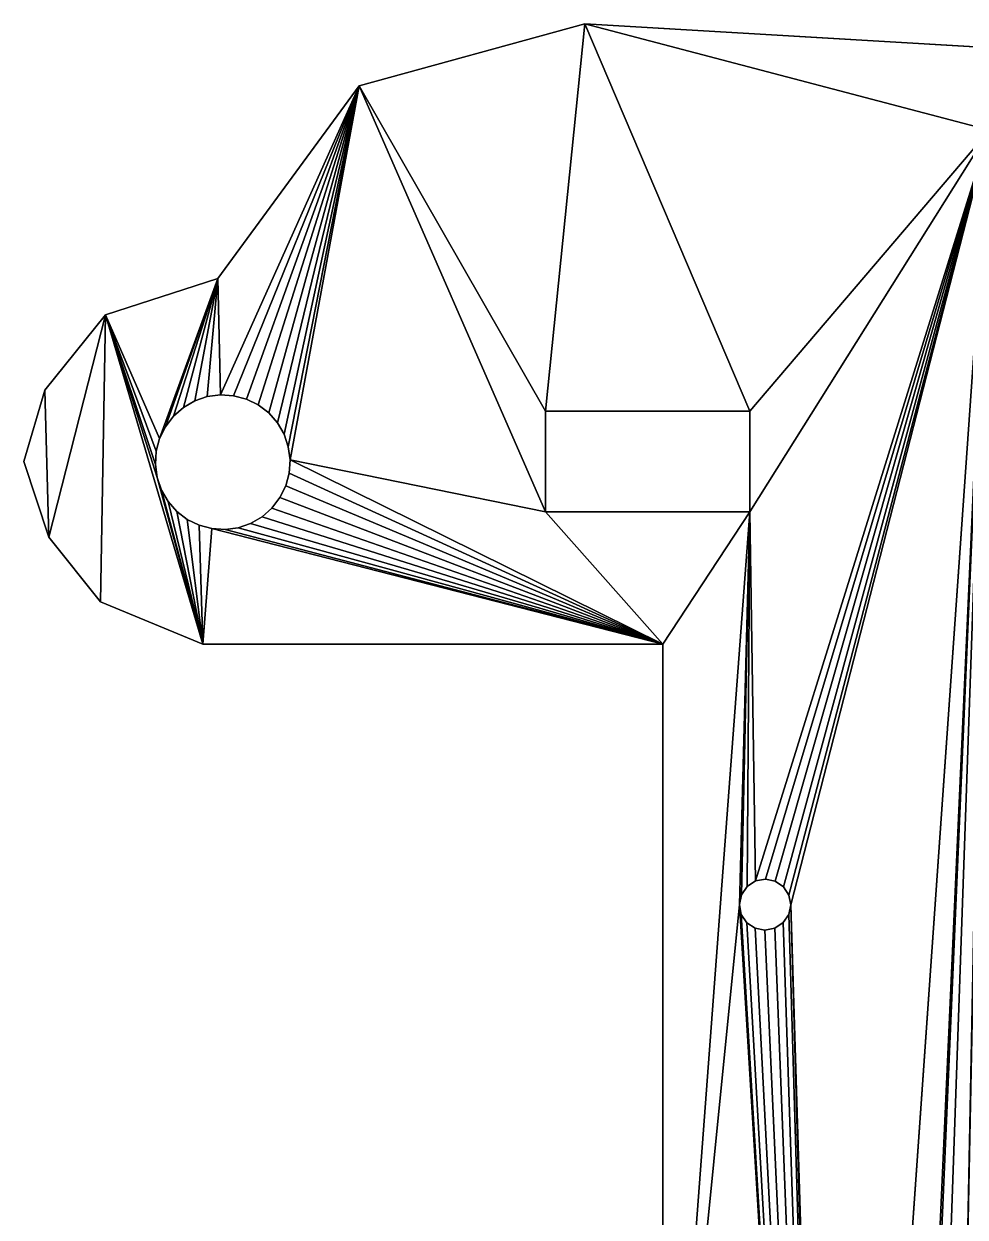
# Model space of a CAD drawing. Extents: x -74 to 237, y -40 to 259.
# Drawn here: x -73.6 to -17.9, y 188.8 to 259.4 of the extents above; entities that cross this region are included whole.
import ezdxf

# ---------------------------------------------------------------- set-up
doc = ezdxf.new("R2010")
doc.units = 0
doc.layers.get('0').update_dxf_attribs({"color": 13, "linetype": 'CONTINUOUS'})

# ---------------------------------------------------------------- blocks, each defined once
blk = doc.blocks.new('GROUP_1')
for p, q in [((19.829, 292.507, 0.013), (33.183, 296.169, 0.013)), ((19.829, 292.506, 10.013), (33.183, 296.169, 10.013)), ((33.183, 296.169, 0.013), (86.714, 293.02, 0.013)), ((33.183, 296.169, 10.013), (86.714, 293.02, 10.013)), ((33.183, 296.169, 0.013), (33.183, 296.169, 10.013)), ((19.829, 292.507, 0.013), (11.474, 281.096, 0.013)), ((19.829, 292.506, 10.013), (11.474, 281.095, 10.013)), ((19.829, 292.507, 0.013), (19.829, 292.506, 10.013)), ((4.83, 278.941, 0.013), (11.474, 281.096, 0.013)), ((4.83, 278.941, 10.013), (11.474, 281.095, 10.013)), ((11.474, 281.096, 0.013), (11.474, 281.095, 10.013)), ((1.237, 274.495, 0.013), (4.83, 278.941, 0.013)), ((1.237, 274.495, 10.013), (4.83, 278.941, 10.013)), ((4.83, 278.941, 0.013), (4.83, 278.941, 10.013)), ((1.237, 274.495, 0.013), (0, 270.265, 0.013)), ((1.237, 274.495, 10.013), (0, 270.265, 10.013)), ((1.237, 274.495, 0.013), (1.237, 274.495, 10.013)), ((10.851, 274.107, 0.013), (10.112, 273.855, 0.013)), ((10.851, 274.107, 10.013), (10.112, 273.855, 10.013)), ((11.625, 274.211, 0.013), (10.851, 274.107, 0.013)), ((11.625, 274.21, 10.013), (10.851, 274.107, 10.013)), ((10.851, 274.107, 0.013), (10.851, 274.107, 10.013)), ((12.404, 274.161, 0.013), (11.625, 274.211, 0.013)), ((11.625, 274.211, 0.013), (11.625, 274.21, 10.013)), ((12.404, 274.16, 10.013), (11.625, 274.21, 10.013)), ((13.159, 273.96, 0.013), (12.404, 274.161, 0.013)), ((12.404, 274.161, 0.013), (12.404, 274.16, 10.013)), ((13.159, 273.959, 10.013), (12.404, 274.16, 10.013)), ((9.436, 273.464, 0.013), (8.85, 272.948, 0.013)), ((9.436, 273.463, 10.013), (8.85, 272.948, 10.013)), ((10.112, 273.855, 0.013), (9.436, 273.464, 0.013)), ((10.112, 273.855, 10.013), (9.436, 273.463, 10.013)), ((9.436, 273.464, 0.013), (9.436, 273.463, 10.013)), ((10.112, 273.855, 0.013), (10.112, 273.855, 10.013)), ((13.86, 273.615, 0.013), (13.159, 273.96, 0.013)), ((13.159, 273.96, 0.013), (13.159, 273.959, 10.013)), ((13.86, 273.615, 10.013), (13.159, 273.959, 10.013)), ((14.48, 273.141, 0.013), (13.86, 273.615, 0.013)), ((14.48, 273.141, 10.013), (13.86, 273.615, 10.013)), ((13.86, 273.615, 0.013), (13.86, 273.615, 10.013)), ((8.85, 272.948, 0.013), (8.376, 272.328, 0.013)), ((8.85, 272.948, 10.013), (8.376, 272.327, 10.013)), ((8.85, 272.948, 0.013), (8.85, 272.948, 10.013)), ((14.996, 272.555, 0.013), (14.48, 273.141, 0.013)), ((14.996, 272.554, 10.013), (14.48, 273.141, 10.013)), ((14.48, 273.141, 0.013), (14.48, 273.141, 10.013)), ((42.935, 273.242, 0.013), (30.849, 273.242, 0.013)), ((30.849, 273.242, 0.013), (30.849, 267.286, 0.013)), ((30.849, 273.242, 10.013), (30.849, 267.286, 10.013)), ((42.935, 273.242, 10.013), (30.849, 273.242, 10.013)), ((30.849, 273.242, 0.013), (30.849, 273.242, 10.013)), ((42.935, 267.286, 0.013), (42.935, 273.242, 0.013)), ((42.935, 267.286, 10.013), (42.935, 273.242, 10.013)), ((42.935, 273.242, 0.013), (42.935, 273.242, 10.013)), ((8.376, 272.328, 0.013), (8.031, 271.627, 0.013)), ((8.376, 272.327, 10.013), (8.031, 271.626, 10.013)), ((8.376, 272.328, 0.013), (8.376, 272.327, 10.013)), ((15.387, 271.879, 0.013), (14.996, 272.555, 0.013)), ((14.996, 272.555, 0.013), (14.996, 272.554, 10.013)), ((15.387, 271.879, 10.013), (14.996, 272.554, 10.013)), ((8.031, 271.627, 0.013), (7.83, 270.872, 0.013)), ((8.031, 271.626, 10.013), (7.83, 270.872, 10.013)), ((8.031, 271.627, 0.013), (8.031, 271.626, 10.013)), ((15.639, 271.14, 0.013), (15.387, 271.879, 0.013)), ((15.639, 271.14, 10.013), (15.387, 271.879, 10.013)), ((15.387, 271.879, 0.013), (15.387, 271.879, 10.013)), ((7.83, 270.872, 0.013), (7.78, 270.093, 0.013)), ((7.83, 270.872, 10.013), (7.78, 270.093, 10.013)), ((7.83, 270.872, 0.013), (7.83, 270.872, 10.013)), ((15.742, 270.366, 0.013), (15.639, 271.14, 0.013)), ((15.742, 270.366, 10.013), (15.639, 271.14, 10.013)), ((15.639, 271.14, 0.013), (15.639, 271.14, 10.013)), ((1.466, 265.797, 0.013), (0, 270.265, 0.013)), ((1.466, 265.797, 10.013), (0, 270.265, 10.013)), ((0, 270.265, 0.013), (0, 270.265, 10.013)), ((7.78, 270.093, 0.013), (7.884, 269.319, 0.013)), ((7.78, 270.093, 10.013), (7.884, 269.319, 10.013)), ((7.78, 270.093, 0.013), (7.78, 270.093, 10.013)), ((15.692, 269.587, 0.013), (15.742, 270.366, 0.013)), ((15.692, 269.586, 10.013), (15.742, 270.366, 10.013)), ((15.742, 270.366, 0.013), (15.742, 270.366, 10.013)), ((7.884, 269.319, 0.013), (8.136, 268.58, 0.013)), ((7.884, 269.319, 10.013), (8.136, 268.58, 10.013)), ((7.884, 269.319, 0.013), (7.884, 269.319, 10.013)), ((15.491, 268.832, 0.013), (15.692, 269.587, 0.013)), ((15.491, 268.832, 10.013), (15.692, 269.586, 10.013)), ((15.692, 269.587, 0.013), (15.692, 269.586, 10.013)), ((8.136, 268.58, 0.013), (8.527, 267.904, 0.013)), ((8.136, 268.58, 10.013), (8.527, 267.904, 10.013)), ((8.136, 268.58, 0.013), (8.136, 268.58, 10.013)), ((15.147, 268.131, 0.013), (15.491, 268.832, 0.013)), ((15.147, 268.131, 10.013), (15.491, 268.832, 10.013)), ((15.491, 268.832, 0.013), (15.491, 268.832, 10.013)), ((8.527, 267.904, 0.013), (9.043, 267.318, 0.013)), ((8.527, 267.904, 10.013), (9.043, 267.318, 10.013)), ((8.527, 267.904, 0.013), (8.527, 267.904, 10.013)), ((14.673, 267.511, 0.013), (15.147, 268.131, 0.013)), ((14.673, 267.511, 10.013), (15.147, 268.131, 10.013)), ((15.147, 268.131, 0.013), (15.147, 268.131, 10.013)), ((9.043, 267.318, 0.013), (9.663, 266.844, 0.013)), ((9.043, 267.318, 10.013), (9.663, 266.843, 10.013)), ((9.043, 267.318, 0.013), (9.043, 267.318, 10.013)), ((13.411, 266.604, 0.013), (14.087, 266.995, 0.013)), ((13.411, 266.603, 10.013), (14.087, 266.995, 10.013)), ((14.087, 266.995, 0.013), (14.673, 267.511, 0.013)), ((14.087, 266.995, 10.013), (14.673, 267.511, 10.013)), ((14.087, 266.995, 0.013), (14.087, 266.995, 10.013)), ((14.673, 267.511, 0.013), (14.673, 267.511, 10.013)), ((30.849, 267.286, 0.013), (42.935, 267.286, 0.013)), ((30.849, 267.286, 10.013), (42.935, 267.286, 10.013)), ((30.849, 267.286, 0.013), (30.849, 267.286, 10.013)), ((42.935, 267.286, 0.013), (42.935, 267.286, 10.013)), ((9.663, 266.844, 0.013), (10.364, 266.499, 0.013)), ((9.663, 266.844, 0.013), (9.663, 266.843, 10.013)), ((9.663, 266.843, 10.013), (10.364, 266.499, 10.013)), ((10.364, 266.499, 0.013), (11.119, 266.299, 0.013)), ((10.364, 266.499, 10.013), (11.119, 266.298, 10.013)), ((10.364, 266.499, 0.013), (10.364, 266.499, 10.013)), ((11.119, 266.299, 0.013), (11.898, 266.249, 0.013)), ((11.119, 266.299, 0.013), (11.119, 266.298, 10.013)), ((11.119, 266.298, 10.013), (11.898, 266.248, 10.013)), ((11.898, 266.249, 0.013), (12.672, 266.352, 0.013)), ((11.898, 266.248, 10.013), (12.672, 266.351, 10.013)), ((11.898, 266.249, 0.013), (11.898, 266.248, 10.013)), ((12.672, 266.352, 0.013), (13.411, 266.604, 0.013)), ((12.672, 266.351, 10.013), (13.411, 266.603, 10.013)), ((12.672, 266.352, 0.013), (12.672, 266.351, 10.013)), ((13.411, 266.604, 0.013), (13.411, 266.603, 10.013)), ((4.524, 261.962, 0.013), (1.466, 265.797, 0.013)), ((4.524, 261.961, 10.013), (1.466, 265.797, 10.013)), ((1.466, 265.797, 0.013), (1.466, 265.797, 10.013)), ((10.576, 259.468, 0.013), (4.524, 261.962, 0.013)), ((4.524, 261.962, 0.013), (4.524, 261.961, 10.013)), ((10.576, 259.468, 10.013), (4.524, 261.961, 10.013)), ((10.576, 259.468, 0.013), (37.805, 259.468, 0.013)), ((10.576, 259.468, 10.013), (37.805, 259.468, 10.013)), ((10.576, 259.468, 0.013), (10.576, 259.468, 10.013)), ((37.805, 259.468, 0.013), (37.805, 198.628, 0.013)), ((37.805, 259.468, 10.013), (37.805, 198.628, 10.013)), ((37.805, 259.468, 0.013), (37.805, 259.468, 10.013)), ((42.783, 245.123, 0.013), (42.448, 244.634, 0.013)), ((42.783, 245.123, 10.013), (42.448, 244.633, 10.013)), ((43.279, 245.447, 0.013), (42.783, 245.123, 0.013)), ((43.279, 245.447, 10.013), (42.783, 245.123, 10.013)), ((42.783, 245.123, 0.013), (42.783, 245.123, 10.013)), ((43.863, 245.557, 0.013), (43.279, 245.447, 0.013)), ((43.863, 245.556, 10.013), (43.279, 245.447, 10.013)), ((43.279, 245.447, 0.013), (43.279, 245.447, 10.013)), ((44.444, 245.436, 0.013), (43.863, 245.557, 0.013)), ((43.863, 245.557, 0.013), (43.863, 245.556, 10.013)), ((44.444, 245.435, 10.013), (43.863, 245.556, 10.013)), ((44.934, 245.101, 0.013), (44.444, 245.436, 0.013)), ((44.444, 245.436, 0.013), (44.444, 245.435, 10.013)), ((44.934, 245.101, 10.013), (44.444, 245.435, 10.013)), ((45.259, 244.611, 0.013), (44.934, 245.101, 0.013)), ((45.259, 244.611, 10.013), (44.934, 245.101, 10.013)), ((44.934, 245.101, 0.013), (44.934, 245.101, 10.013)), ((42.448, 244.634, 0.013), (42.326, 244.054, 0.013)), ((42.448, 244.633, 10.013), (42.326, 244.053, 10.013)), ((42.448, 244.634, 0.013), (42.448, 244.633, 10.013)), ((45.369, 244.038, 0.013), (45.259, 244.611, 0.013)), ((45.369, 244.038, 10.013), (45.259, 244.611, 10.013)), ((45.259, 244.611, 0.013), (45.259, 244.611, 10.013)), ((42.436, 243.467, 0.013), (42.326, 244.054, 0.013)), ((42.326, 244.054, 0.013), (42.326, 244.053, 10.013)), ((42.436, 243.467, 10.013), (42.326, 244.053, 10.013)), ((45.247, 243.465, 0.013), (45.369, 244.038, 0.013)), ((45.247, 243.464, 10.013), (45.369, 244.038, 10.013)), ((45.369, 244.038, 0.013), (45.369, 244.038, 10.013)), ((42.761, 242.976, 0.013), (42.436, 243.467, 0.013)), ((42.761, 242.975, 10.013), (42.436, 243.467, 10.013)), ((42.436, 243.467, 0.013), (42.436, 243.467, 10.013)), ((42.761, 242.976, 0.013), (43.251, 242.647, 0.013)), ((42.761, 242.976, 0.013), (42.761, 242.975, 10.013)), ((42.761, 242.975, 10.013), (43.251, 242.646, 10.013)), ((44.416, 242.651, 0.013), (44.913, 242.979, 0.013)), ((44.416, 242.651, 10.013), (44.913, 242.979, 10.013)), ((44.913, 242.979, 0.013), (45.247, 243.465, 0.013)), ((44.913, 242.979, 10.013), (45.247, 243.464, 10.013)), ((44.913, 242.979, 0.013), (44.913, 242.979, 10.013)), ((45.247, 243.465, 0.013), (45.247, 243.464, 10.013)), ((43.251, 242.647, 0.013), (43.832, 242.535, 0.013)), ((43.251, 242.647, 0.013), (43.251, 242.646, 10.013)), ((43.251, 242.646, 10.013), (43.832, 242.534, 10.013)), ((43.832, 242.535, 0.013), (44.416, 242.651, 0.013)), ((43.832, 242.534, 10.013), (44.416, 242.651, 10.013)), ((43.832, 242.535, 0.013), (43.832, 242.534, 10.013)), ((44.416, 242.651, 0.013), (44.416, 242.651, 10.013))]:
    blk.add_line(p, q)
mesh = blk.add_polyface()
corners = [(4.83, 278.941, 0.013), (7.83, 270.872, 0.013), (7.78, 270.093, 0.013), (8.031, 271.627, 0.013), (11.474, 281.096, 0.013), (8.376, 272.328, 0.013), (8.85, 272.948, 0.013), (9.436, 273.464, 0.013), (10.112, 273.855, 0.013), (10.851, 274.107, 0.013), (11.625, 274.211, 0.013), (19.829, 292.507, 0.013), (12.404, 274.161, 0.013), (13.159, 273.96, 0.013), (13.86, 273.615, 0.013), (14.48, 273.141, 0.013), (14.996, 272.555, 0.013), (15.387, 271.879, 0.013), (15.639, 271.14, 0.013), (15.742, 270.366, 0.013), (1.237, 274.495, 0.013), (1.466, 265.797, 0.013), (0, 270.265, 0.013), (4.524, 261.962, 0.013), (10.576, 259.468, 0.013), (7.884, 269.319, 0.013), (8.136, 268.58, 0.013), (8.527, 267.904, 0.013), (9.043, 267.318, 0.013), (9.663, 266.844, 0.013), (10.364, 266.499, 0.013), (11.119, 266.299, 0.013), (37.805, 259.468, 0.013), (11.898, 266.249, 0.013), (12.672, 266.352, 0.013), (13.411, 266.604, 0.013), (14.087, 266.995, 0.013), (14.673, 267.511, 0.013), (15.147, 268.131, 0.013), (15.491, 268.832, 0.013), (15.692, 269.587, 0.013), (30.849, 267.286, 0.013), (30.849, 273.242, 0.013), (42.935, 267.286, 0.013), (33.183, 296.169, 0.013), (42.935, 273.242, 0.013), (57.125, 289.877, 0.013), (86.714, 293.02, 0.013), (43.279, 245.447, 0.013), (67.32, 289.162, 0.013), (68.718, 239.32, 0.013), (67.052, 284.505, 0.013)]
mesh.append_faces([[corners[k] for k in face] for face in [(20, 21, 22)]], dxfattribs={"vtx0": -1})
mesh.append_faces([[corners[k] for k in face] for face in [(1, 0, 3), (3, 4, 5), (5, 4, 6), (6, 4, 7), (7, 4, 8), (8, 4, 9), (9, 4, 10), (10, 11, 12), (12, 11, 13), (13, 11, 14), (14, 11, 15), (15, 11, 16), (16, 11, 17), (17, 11, 18), (18, 11, 19), (21, 0, 23), (23, 0, 24), (25, 0, 2), (41, 11, 42), (44, 42, 11), (42, 44, 45), (45, 46, 43), (46, 47, 49)]], dxfattribs={"vtx0": -1, "vtx1": -1})
mesh.append_faces([[corners[k] for k in face] for face in [(24, 0, 25), (32, 19, 41), (41, 19, 11), (45, 44, 46), (43, 46, 48)]], dxfattribs={"vtx0": -1, "vtx1": -1, "vtx2": -1})
mesh.append_faces([[corners[k] for k in face] for face in [(0, 1, 2), (3, 0, 4), (10, 4, 11), (21, 20, 0), (24, 25, 26), (24, 26, 27), (24, 27, 28), (24, 28, 29), (24, 29, 30), (24, 30, 31), (32, 33, 34), (32, 34, 35), (32, 35, 36), (32, 36, 37), (32, 37, 38), (32, 38, 39), (32, 39, 40), (32, 40, 19), (32, 41, 43), (46, 44, 47), (50, 51, 49)]], dxfattribs={"vtx0": -1, "vtx2": -1})
mesh = blk.add_polyface()
corners = [(67.052, 284.505, 10.013), (68.718, 239.32, 10.013), (67.32, 289.162, 10.013), (19.829, 292.506, 10.013), (30.849, 273.242, 10.013), (33.183, 296.169, 10.013), (30.849, 267.286, 10.013), (42.935, 273.242, 10.013), (57.125, 289.876, 10.013), (86.714, 293.02, 10.013), (42.935, 267.286, 10.013), (43.279, 245.447, 10.013), (4.83, 278.941, 10.013), (8.031, 271.626, 10.013), (11.474, 281.095, 10.013), (7.83, 270.872, 10.013), (7.78, 270.093, 10.013), (8.376, 272.327, 10.013), (8.85, 272.948, 10.013), (9.436, 273.463, 10.013), (10.112, 273.855, 10.013), (10.851, 274.107, 10.013), (11.625, 274.21, 10.013), (12.404, 274.16, 10.013), (13.159, 273.959, 10.013), (13.86, 273.615, 10.013), (14.48, 273.141, 10.013), (14.996, 272.554, 10.013), (15.387, 271.879, 10.013), (15.639, 271.14, 10.013), (15.742, 270.366, 10.013), (1.466, 265.797, 10.013), (1.237, 274.495, 10.013), (0, 270.265, 10.013), (4.524, 261.961, 10.013), (10.576, 259.468, 10.013), (7.884, 269.319, 10.013), (8.136, 268.58, 10.013), (8.527, 267.904, 10.013), (9.043, 267.318, 10.013), (9.663, 266.843, 10.013), (10.364, 266.499, 10.013), (11.119, 266.298, 10.013), (11.898, 266.248, 10.013), (37.805, 259.468, 10.013), (12.672, 266.351, 10.013), (13.411, 266.603, 10.013), (14.087, 266.995, 10.013), (14.673, 267.511, 10.013), (15.147, 268.131, 10.013), (15.491, 268.832, 10.013), (15.692, 269.586, 10.013)]
mesh.append_faces([[corners[k] for k in face] for face in [(31, 32, 33)]], dxfattribs={"vtx0": -1})
mesh.append_faces([[corners[k] for k in face] for face in [(0, 1, 2), (3, 4, 5), (4, 3, 6), (5, 8, 9), (12, 13, 14), (13, 12, 15), (15, 12, 16), (14, 22, 3), (32, 31, 12), (36, 35, 37), (37, 35, 38), (38, 35, 39), (39, 35, 40), (40, 35, 41), (41, 35, 42), (43, 44, 45), (45, 44, 46), (46, 44, 47), (47, 44, 48), (48, 44, 49), (49, 44, 50), (50, 44, 51), (51, 44, 30), (6, 44, 10)]], dxfattribs={"vtx0": -1, "vtx1": -1})
mesh.append_faces([[corners[k] for k in face] for face in [(5, 7, 8), (8, 10, 11), (12, 35, 36), (30, 44, 6), (30, 6, 3)]], dxfattribs={"vtx0": -1, "vtx1": -1, "vtx2": -1})
mesh.append_faces([[corners[k] for k in face] for face in [(5, 4, 7), (8, 7, 10), (9, 8, 2), (14, 13, 17), (14, 17, 18), (14, 18, 19), (14, 19, 20), (14, 20, 21), (14, 21, 22), (3, 22, 23), (3, 23, 24), (3, 24, 25), (3, 25, 26), (3, 26, 27), (3, 27, 28), (3, 28, 29), (3, 29, 30), (12, 31, 34), (12, 34, 35), (12, 36, 16)]], dxfattribs={"vtx0": -1, "vtx2": -1})
mesh = blk.add_polyface()
corners = [(19.829, 292.506, 10.013), (33.183, 296.169, 0.013), (19.829, 292.507, 0.013), (33.183, 296.169, 10.013)]
mesh.append_faces([[corners[k] for k in face] for face in [(0, 1, 2), (1, 0, 3)]], dxfattribs={"vtx0": -1})
mesh = blk.add_polyface()
corners = [(33.183, 296.169, 10.013), (86.714, 293.02, 0.013), (33.183, 296.169, 0.013), (86.714, 293.02, 10.013)]
mesh.append_faces([[corners[k] for k in face] for face in [(0, 1, 2), (1, 0, 3)]], dxfattribs={"vtx0": -1})
mesh = blk.add_polyface()
corners = [(19.829, 292.506, 10.013), (11.474, 281.096, 0.013), (11.474, 281.095, 10.013), (19.829, 292.507, 0.013)]
mesh.append_faces([[corners[k] for k in face] for face in [(0, 1, 2), (1, 0, 3)]], dxfattribs={"vtx0": -1})
mesh = blk.add_polyface()
corners = [(37.805, 198.628, 0.013), (1.157, 147.566, 0.013), (1.157, 198.628, 0.013), (12.103, 159.197, 0), (24.033, 159.209), (24.053, 151.532), (10.576, 259.468, 0.013), (11.119, 266.299, 0.013), (37.805, 259.468, 0.013), (11.898, 266.249, 0.013), (42.935, 267.286, 0.013), (42.326, 244.054, 0.013), (42.448, 244.634, 0.013), (42.783, 245.123, 0.013), (43.279, 245.447, 0.013), (47.979, 151.52, 0), (42.436, 243.467, 0.013), (42.761, 242.976, 0.013), (43.251, 242.647, 0.013), (43.832, 242.535, 0.013), (44.416, 242.651, 0.013), (44.913, 242.979, 0.013), (45.247, 243.465, 0.013), (45.369, 244.038, 0.013), (47.949, 159.197, 0), (53.483, 172.341, 0.009), (52.467, 175.688, 0.009), (52.124, 179.169, 0.009), (57.125, 289.877, 0.013), (43.863, 245.557, 0.013), (44.444, 245.436, 0.013), (44.934, 245.101, 0.013), (45.259, 244.611, 0.013), (52.467, 182.65, 0.009), (53.483, 185.998, 0.009), (55.131, 189.082, 0.009), (57.068, 285.201, 0.013), (67.32, 289.162, 0.013), (69.291, 242.821, 0.013), (68.832, 241.099, 0.013), (68.718, 239.32, 0.013), (57.35, 191.786, 0.009), (67.052, 284.505, 0.013), (60.054, 194.005, 0.009), (63.139, 195.654, 0.009), (66.486, 196.67, 0.009), (69.967, 197.012, 0.009), (68.954, 237.554, 0.013), (69.529, 235.867, 0.013), (70.423, 234.325, 0.013), (73.448, 196.67, 0.009), (71.6, 232.987, 0.013), (73.016, 231.904, 0.013), (74.615, 231.118, 0.013)]
mesh.append_faces([[corners[k] for k in face] for face in [(0, 1, 2)]], dxfattribs={"vtx0": -1})
mesh.append_faces([[corners[k] for k in face] for face in [(3, 0, 4), (4, 0, 5), (6, 7, 8), (8, 10, 0), (11, 10, 12), (12, 10, 13), (13, 10, 14), (15, 23, 24), (25, 24, 26), (26, 24, 27), (14, 28, 29), (29, 28, 30), (30, 28, 31), (31, 28, 32), (32, 28, 23), (27, 28, 33), (33, 28, 34), (34, 28, 35), (41, 42, 43), (43, 42, 44), (44, 42, 45), (45, 42, 46), (46, 49, 50)]], dxfattribs={"vtx0": -1, "vtx1": -1})
mesh.append_faces([[corners[k] for k in face] for face in [(0, 10, 11), (15, 0, 11), (23, 28, 24), (24, 28, 27), (46, 42, 40)]], dxfattribs={"vtx0": -1, "vtx1": -1, "vtx2": -1})
mesh.append_faces([[corners[k] for k in face] for face in [(8, 7, 9), (15, 11, 16), (15, 16, 17), (15, 17, 18), (15, 18, 19), (15, 19, 20), (15, 20, 21), (15, 21, 22), (15, 22, 23), (35, 28, 36), (37, 38, 39), (37, 39, 40), (36, 41, 35), (41, 36, 42), (46, 40, 47), (46, 47, 48), (46, 48, 49), (50, 49, 51), (50, 51, 52), (50, 52, 53)]], dxfattribs={"vtx0": -1, "vtx2": -1})
mesh = blk.add_polyface()
corners = [(47.949, 159.196, 10), (52.467, 175.688, 10.009), (52.124, 179.169, 10.009), (53.483, 172.341, 10.009), (57.35, 191.786, 10.009), (57.068, 285.2, 10.013), (55.131, 189.082, 10.009), (67.052, 284.505, 10.013), (60.054, 194.005, 10.009), (63.139, 195.654, 10.009), (66.486, 196.669, 10.009), (69.967, 197.012, 10.009), (68.718, 239.32, 10.013), (68.954, 237.553, 10.013), (69.529, 235.866, 10.013), (70.423, 234.324, 10.013), (73.448, 196.669, 10.009), (71.6, 232.986, 10.013), (73.016, 231.903, 10.013), (74.615, 231.118, 10.013), (57.125, 289.876, 10.013), (43.279, 245.447, 10.013), (43.863, 245.556, 10.013), (44.444, 245.435, 10.013), (44.934, 245.101, 10.013), (45.259, 244.611, 10.013), (45.369, 244.038, 10.013), (52.467, 182.65, 10.009), (53.483, 185.997, 10.009), (69.291, 242.821, 10.013), (67.32, 289.162, 10.013), (68.832, 241.099, 10.013), (37.805, 198.628, 10.013), (47.979, 151.519, 10), (42.326, 244.053, 10.013), (42.436, 243.467, 10.013), (42.761, 242.975, 10.013), (43.251, 242.646, 10.013), (43.832, 242.534, 10.013), (44.416, 242.651, 10.013), (44.913, 242.979, 10.013), (45.247, 243.464, 10.013), (11.119, 266.298, 10.013), (10.576, 259.468, 10.013), (37.805, 259.468, 10.013), (11.898, 266.248, 10.013), (42.935, 267.286, 10.013), (42.448, 244.633, 10.013), (42.783, 245.123, 10.013), (1.157, 198.628, 10.013), (12.103, 159.196, 10), (24.033, 159.208, 10), (24.053, 151.531, 10)]
mesh.append_faces([[corners[k] for k in face] for face in [(1, 0, 3), (4, 5, 6), (5, 4, 7), (12, 11, 13), (13, 11, 14), (14, 11, 15), (15, 16, 17), (17, 16, 18), (18, 16, 19), (20, 6, 5), (29, 30, 31), (31, 30, 12), (34, 33, 35), (35, 33, 36), (36, 33, 37), (37, 33, 38), (38, 33, 39), (39, 33, 40), (40, 33, 41), (41, 33, 26), (42, 44, 45), (49, 50, 32)]], dxfattribs={"vtx0": -1, "vtx1": -1})
mesh.append_faces([[corners[k] for k in face] for face in [(7, 11, 12), (20, 26, 0), (20, 0, 2), (32, 33, 34), (46, 32, 34)]], dxfattribs={"vtx0": -1, "vtx1": -1, "vtx2": -1})
mesh.append_faces([[corners[k] for k in face] for face in [(0, 1, 2), (7, 4, 8), (7, 8, 9), (7, 9, 10), (7, 10, 11), (15, 11, 16), (20, 21, 22), (20, 22, 23), (20, 23, 24), (20, 24, 25), (20, 25, 26), (20, 2, 27), (20, 27, 28), (20, 28, 6), (26, 33, 0), (42, 43, 44), (46, 44, 32), (46, 34, 47), (46, 47, 48), (46, 48, 21), (32, 50, 51), (32, 51, 52)]], dxfattribs={"vtx0": -1, "vtx2": -1})
mesh = blk.add_polyface()
corners = [(4.83, 278.941, 10.013), (11.474, 281.096, 0.013), (4.83, 278.941, 0.013), (11.474, 281.095, 10.013)]
mesh.append_faces([[corners[k] for k in face] for face in [(0, 1, 2), (1, 0, 3)]], dxfattribs={"vtx0": -1})
mesh = blk.add_polyface()
corners = [(4.83, 278.941, 10.013), (1.237, 274.495, 0.013), (1.237, 274.495, 10.013), (4.83, 278.941, 0.013)]
mesh.append_faces([[corners[k] for k in face] for face in [(0, 1, 2), (1, 0, 3)]], dxfattribs={"vtx0": -1})
mesh = blk.add_polyface()
corners = [(1.237, 274.495, 10.013), (0, 270.265, 0.013), (0, 270.265, 10.013), (1.237, 274.495, 0.013)]
mesh.append_faces([[corners[k] for k in face] for face in [(0, 1, 2), (1, 0, 3)]], dxfattribs={"vtx0": -1})
mesh = blk.add_polyface()
corners = [(10.851, 274.107, 10.013), (10.112, 273.855, 0.013), (10.851, 274.107, 0.013), (10.112, 273.855, 10.013)]
mesh.append_faces([[corners[k] for k in face] for face in [(0, 1, 2), (1, 0, 3)]], dxfattribs={"vtx0": -1})
mesh = blk.add_polyface()
corners = [(11.625, 274.21, 10.013), (10.851, 274.107, 0.013), (11.625, 274.211, 0.013), (10.851, 274.107, 10.013)]
mesh.append_faces([[corners[k] for k in face] for face in [(0, 1, 2), (1, 0, 3)]], dxfattribs={"vtx0": -1})
mesh = blk.add_polyface()
corners = [(12.404, 274.16, 10.013), (11.625, 274.211, 0.013), (12.404, 274.161, 0.013), (11.625, 274.21, 10.013)]
mesh.append_faces([[corners[k] for k in face] for face in [(0, 1, 2), (1, 0, 3)]], dxfattribs={"vtx0": -1})
mesh = blk.add_polyface()
corners = [(13.159, 273.959, 10.013), (12.404, 274.161, 0.013), (13.159, 273.96, 0.013), (12.404, 274.16, 10.013)]
mesh.append_faces([[corners[k] for k in face] for face in [(0, 1, 2), (1, 0, 3)]], dxfattribs={"vtx0": -1})
mesh = blk.add_polyface()
corners = [(9.436, 273.463, 10.013), (8.85, 272.948, 0.013), (9.436, 273.464, 0.013), (8.85, 272.948, 10.013)]
mesh.append_faces([[corners[k] for k in face] for face in [(0, 1, 2), (1, 0, 3)]], dxfattribs={"vtx0": -1})
mesh = blk.add_polyface()
corners = [(10.112, 273.855, 10.013), (9.436, 273.464, 0.013), (10.112, 273.855, 0.013), (9.436, 273.463, 10.013)]
mesh.append_faces([[corners[k] for k in face] for face in [(0, 1, 2), (1, 0, 3)]], dxfattribs={"vtx0": -1})
mesh = blk.add_polyface()
corners = [(13.86, 273.615, 10.013), (13.159, 273.96, 0.013), (13.86, 273.615, 0.013), (13.159, 273.959, 10.013)]
mesh.append_faces([[corners[k] for k in face] for face in [(0, 1, 2), (1, 0, 3)]], dxfattribs={"vtx0": -1})
mesh = blk.add_polyface()
corners = [(14.48, 273.141, 10.013), (13.86, 273.615, 0.013), (14.48, 273.141, 0.013), (13.86, 273.615, 10.013)]
mesh.append_faces([[corners[k] for k in face] for face in [(0, 1, 2), (1, 0, 3)]], dxfattribs={"vtx0": -1})
mesh = blk.add_polyface()
corners = [(8.376, 272.328, 0.013), (8.85, 272.948, 10.013), (8.376, 272.327, 10.013), (8.85, 272.948, 0.013)]
mesh.append_faces([[corners[k] for k in face] for face in [(0, 1, 2), (1, 0, 3)]], dxfattribs={"vtx0": -1})
mesh = blk.add_polyface()
corners = [(14.48, 273.141, 10.013), (14.996, 272.555, 0.013), (14.996, 272.554, 10.013), (14.48, 273.141, 0.013)]
mesh.append_faces([[corners[k] for k in face] for face in [(0, 1, 2), (1, 0, 3)]], dxfattribs={"vtx0": -1})
mesh = blk.add_polyface()
corners = [(30.849, 267.286, 0.013), (30.849, 273.242, 10.013), (30.849, 267.286, 10.013), (30.849, 273.242, 0.013)]
mesh.append_faces([[corners[k] for k in face] for face in [(0, 1, 2), (1, 0, 3)]], dxfattribs={"vtx0": -1})
mesh = blk.add_polyface()
corners = [(42.935, 273.242, 10.013), (30.849, 273.242, 0.013), (42.935, 273.242, 0.013), (30.849, 273.242, 10.013)]
mesh.append_faces([[corners[k] for k in face] for face in [(0, 1, 2), (1, 0, 3)]], dxfattribs={"vtx0": -1})
mesh = blk.add_polyface()
corners = [(42.935, 273.242, 10.013), (42.935, 267.286, 0.013), (42.935, 267.286, 10.013), (42.935, 273.242, 0.013)]
mesh.append_faces([[corners[k] for k in face] for face in [(0, 1, 2), (1, 0, 3)]], dxfattribs={"vtx0": -1})
mesh = blk.add_polyface()
corners = [(8.031, 271.627, 0.013), (8.376, 272.327, 10.013), (8.031, 271.626, 10.013), (8.376, 272.328, 0.013)]
mesh.append_faces([[corners[k] for k in face] for face in [(0, 1, 2), (1, 0, 3)]], dxfattribs={"vtx0": -1})
mesh = blk.add_polyface()
corners = [(14.996, 272.554, 10.013), (15.387, 271.879, 0.013), (15.387, 271.879, 10.013), (14.996, 272.555, 0.013)]
mesh.append_faces([[corners[k] for k in face] for face in [(0, 1, 2), (1, 0, 3)]], dxfattribs={"vtx0": -1})
mesh = blk.add_polyface()
corners = [(7.83, 270.872, 0.013), (8.031, 271.626, 10.013), (7.83, 270.872, 10.013), (8.031, 271.627, 0.013)]
mesh.append_faces([[corners[k] for k in face] for face in [(0, 1, 2), (1, 0, 3)]], dxfattribs={"vtx0": -1})
mesh = blk.add_polyface()
corners = [(15.387, 271.879, 10.013), (15.639, 271.14, 0.013), (15.639, 271.14, 10.013), (15.387, 271.879, 0.013)]
mesh.append_faces([[corners[k] for k in face] for face in [(0, 1, 2), (1, 0, 3)]], dxfattribs={"vtx0": -1})
mesh = blk.add_polyface()
corners = [(7.78, 270.093, 0.013), (7.83, 270.872, 10.013), (7.78, 270.093, 10.013), (7.83, 270.872, 0.013)]
mesh.append_faces([[corners[k] for k in face] for face in [(0, 1, 2), (1, 0, 3)]], dxfattribs={"vtx0": -1})
mesh = blk.add_polyface()
corners = [(15.639, 271.14, 10.013), (15.742, 270.366, 0.013), (15.742, 270.366, 10.013), (15.639, 271.14, 0.013)]
mesh.append_faces([[corners[k] for k in face] for face in [(0, 1, 2), (1, 0, 3)]], dxfattribs={"vtx0": -1})
mesh = blk.add_polyface()
corners = [(0, 270.265, 10.013), (1.466, 265.797, 0.013), (1.466, 265.797, 10.013), (0, 270.265, 0.013)]
mesh.append_faces([[corners[k] for k in face] for face in [(0, 1, 2), (1, 0, 3)]], dxfattribs={"vtx0": -1})
mesh = blk.add_polyface()
corners = [(7.884, 269.319, 0.013), (7.78, 270.093, 10.013), (7.884, 269.319, 10.013), (7.78, 270.093, 0.013)]
mesh.append_faces([[corners[k] for k in face] for face in [(0, 1, 2), (1, 0, 3)]], dxfattribs={"vtx0": -1})
mesh = blk.add_polyface()
corners = [(15.742, 270.366, 10.013), (15.692, 269.587, 0.013), (15.692, 269.586, 10.013), (15.742, 270.366, 0.013)]
mesh.append_faces([[corners[k] for k in face] for face in [(0, 1, 2), (1, 0, 3)]], dxfattribs={"vtx0": -1})
mesh = blk.add_polyface()
corners = [(8.136, 268.58, 0.013), (7.884, 269.319, 10.013), (8.136, 268.58, 10.013), (7.884, 269.319, 0.013)]
mesh.append_faces([[corners[k] for k in face] for face in [(0, 1, 2), (1, 0, 3)]], dxfattribs={"vtx0": -1})
mesh = blk.add_polyface()
corners = [(15.692, 269.586, 10.013), (15.491, 268.832, 0.013), (15.491, 268.832, 10.013), (15.692, 269.587, 0.013)]
mesh.append_faces([[corners[k] for k in face] for face in [(0, 1, 2), (1, 0, 3)]], dxfattribs={"vtx0": -1})
mesh = blk.add_polyface()
corners = [(8.527, 267.904, 0.013), (8.136, 268.58, 10.013), (8.527, 267.904, 10.013), (8.136, 268.58, 0.013)]
mesh.append_faces([[corners[k] for k in face] for face in [(0, 1, 2), (1, 0, 3)]], dxfattribs={"vtx0": -1})
mesh = blk.add_polyface()
corners = [(15.491, 268.832, 10.013), (15.147, 268.131, 0.013), (15.147, 268.131, 10.013), (15.491, 268.832, 0.013)]
mesh.append_faces([[corners[k] for k in face] for face in [(0, 1, 2), (1, 0, 3)]], dxfattribs={"vtx0": -1})
mesh = blk.add_polyface()
corners = [(9.043, 267.318, 0.013), (8.527, 267.904, 10.013), (9.043, 267.318, 10.013), (8.527, 267.904, 0.013)]
mesh.append_faces([[corners[k] for k in face] for face in [(0, 1, 2), (1, 0, 3)]], dxfattribs={"vtx0": -1})
mesh = blk.add_polyface()
corners = [(15.147, 268.131, 10.013), (14.673, 267.511, 0.013), (14.673, 267.511, 10.013), (15.147, 268.131, 0.013)]
mesh.append_faces([[corners[k] for k in face] for face in [(0, 1, 2), (1, 0, 3)]], dxfattribs={"vtx0": -1})
mesh = blk.add_polyface()
corners = [(9.043, 267.318, 10.013), (9.663, 266.844, 0.013), (9.043, 267.318, 0.013), (9.663, 266.843, 10.013)]
mesh.append_faces([[corners[k] for k in face] for face in [(0, 1, 2), (1, 0, 3)]], dxfattribs={"vtx0": -1})
mesh = blk.add_polyface()
corners = [(13.411, 266.603, 10.013), (14.087, 266.995, 0.013), (13.411, 266.604, 0.013), (14.087, 266.995, 10.013)]
mesh.append_faces([[corners[k] for k in face] for face in [(0, 1, 2), (1, 0, 3)]], dxfattribs={"vtx0": -1})
mesh = blk.add_polyface()
corners = [(14.087, 266.995, 10.013), (14.673, 267.511, 0.013), (14.087, 266.995, 0.013), (14.673, 267.511, 10.013)]
mesh.append_faces([[corners[k] for k in face] for face in [(0, 1, 2), (1, 0, 3)]], dxfattribs={"vtx0": -1})
mesh = blk.add_polyface()
corners = [(30.849, 267.286, 10.013), (42.935, 267.286, 0.013), (30.849, 267.286, 0.013), (42.935, 267.286, 10.013)]
mesh.append_faces([[corners[k] for k in face] for face in [(0, 1, 2), (1, 0, 3)]], dxfattribs={"vtx0": -1})
mesh = blk.add_polyface()
corners = [(9.663, 266.843, 10.013), (10.364, 266.499, 0.013), (9.663, 266.844, 0.013), (10.364, 266.499, 10.013)]
mesh.append_faces([[corners[k] for k in face] for face in [(0, 1, 2), (1, 0, 3)]], dxfattribs={"vtx0": -1})
mesh = blk.add_polyface()
corners = [(10.364, 266.499, 10.013), (11.119, 266.299, 0.013), (10.364, 266.499, 0.013), (11.119, 266.298, 10.013)]
mesh.append_faces([[corners[k] for k in face] for face in [(0, 1, 2), (1, 0, 3)]], dxfattribs={"vtx0": -1})
mesh = blk.add_polyface()
corners = [(11.119, 266.298, 10.013), (11.898, 266.249, 0.013), (11.119, 266.299, 0.013), (11.898, 266.248, 10.013)]
mesh.append_faces([[corners[k] for k in face] for face in [(0, 1, 2), (1, 0, 3)]], dxfattribs={"vtx0": -1})
mesh = blk.add_polyface()
corners = [(11.898, 266.248, 10.013), (12.672, 266.352, 0.013), (11.898, 266.249, 0.013), (12.672, 266.351, 10.013)]
mesh.append_faces([[corners[k] for k in face] for face in [(0, 1, 2), (1, 0, 3)]], dxfattribs={"vtx0": -1})
mesh = blk.add_polyface()
corners = [(12.672, 266.351, 10.013), (13.411, 266.604, 0.013), (12.672, 266.352, 0.013), (13.411, 266.603, 10.013)]
mesh.append_faces([[corners[k] for k in face] for face in [(0, 1, 2), (1, 0, 3)]], dxfattribs={"vtx0": -1})
mesh = blk.add_polyface()
corners = [(1.466, 265.797, 10.013), (4.524, 261.962, 0.013), (4.524, 261.961, 10.013), (1.466, 265.797, 0.013)]
mesh.append_faces([[corners[k] for k in face] for face in [(0, 1, 2), (1, 0, 3)]], dxfattribs={"vtx0": -1})
mesh = blk.add_polyface()
corners = [(10.576, 259.468, 10.013), (4.524, 261.962, 0.013), (10.576, 259.468, 0.013), (4.524, 261.961, 10.013)]
mesh.append_faces([[corners[k] for k in face] for face in [(0, 1, 2), (1, 0, 3)]], dxfattribs={"vtx0": -1})
mesh = blk.add_polyface()
corners = [(37.805, 259.468, 10.013), (10.576, 259.468, 0.013), (37.805, 259.468, 0.013), (10.576, 259.468, 10.013)]
mesh.append_faces([[corners[k] for k in face] for face in [(0, 1, 2), (1, 0, 3)]], dxfattribs={"vtx0": -1})
mesh = blk.add_polyface()
corners = [(37.805, 259.468, 10.013), (37.805, 198.628, 0.013), (37.805, 198.628, 10.013), (37.805, 259.468, 0.013)]
mesh.append_faces([[corners[k] for k in face] for face in [(0, 1, 2), (1, 0, 3)]], dxfattribs={"vtx0": -1})
mesh = blk.add_polyface()
corners = [(42.448, 244.634, 0.013), (42.783, 245.123, 10.013), (42.448, 244.633, 10.013), (42.783, 245.123, 0.013)]
mesh.append_faces([[corners[k] for k in face] for face in [(0, 1, 2), (1, 0, 3)]], dxfattribs={"vtx0": -1})
mesh = blk.add_polyface()
corners = [(43.279, 245.447, 10.013), (42.783, 245.123, 0.013), (43.279, 245.447, 0.013), (42.783, 245.123, 10.013)]
mesh.append_faces([[corners[k] for k in face] for face in [(0, 1, 2), (1, 0, 3)]], dxfattribs={"vtx0": -1})
mesh = blk.add_polyface()
corners = [(43.863, 245.556, 10.013), (43.279, 245.447, 0.013), (43.863, 245.557, 0.013), (43.279, 245.447, 10.013)]
mesh.append_faces([[corners[k] for k in face] for face in [(0, 1, 2), (1, 0, 3)]], dxfattribs={"vtx0": -1})
mesh = blk.add_polyface()
corners = [(44.444, 245.435, 10.013), (43.863, 245.557, 0.013), (44.444, 245.436, 0.013), (43.863, 245.556, 10.013)]
mesh.append_faces([[corners[k] for k in face] for face in [(0, 1, 2), (1, 0, 3)]], dxfattribs={"vtx0": -1})
mesh = blk.add_polyface()
corners = [(44.934, 245.101, 10.013), (44.444, 245.436, 0.013), (44.934, 245.101, 0.013), (44.444, 245.435, 10.013)]
mesh.append_faces([[corners[k] for k in face] for face in [(0, 1, 2), (1, 0, 3)]], dxfattribs={"vtx0": -1})
mesh = blk.add_polyface()
corners = [(44.934, 245.101, 10.013), (45.259, 244.611, 0.013), (45.259, 244.611, 10.013), (44.934, 245.101, 0.013)]
mesh.append_faces([[corners[k] for k in face] for face in [(0, 1, 2), (1, 0, 3)]], dxfattribs={"vtx0": -1})
mesh = blk.add_polyface()
corners = [(42.326, 244.054, 0.013), (42.448, 244.633, 10.013), (42.326, 244.053, 10.013), (42.448, 244.634, 0.013)]
mesh.append_faces([[corners[k] for k in face] for face in [(0, 1, 2), (1, 0, 3)]], dxfattribs={"vtx0": -1})
mesh = blk.add_polyface()
corners = [(45.259, 244.611, 10.013), (45.369, 244.038, 0.013), (45.369, 244.038, 10.013), (45.259, 244.611, 0.013)]
mesh.append_faces([[corners[k] for k in face] for face in [(0, 1, 2), (1, 0, 3)]], dxfattribs={"vtx0": -1})
mesh = blk.add_polyface()
corners = [(42.436, 243.467, 0.013), (42.326, 244.053, 10.013), (42.436, 243.467, 10.013), (42.326, 244.054, 0.013)]
mesh.append_faces([[corners[k] for k in face] for face in [(0, 1, 2), (1, 0, 3)]], dxfattribs={"vtx0": -1})
mesh = blk.add_polyface()
corners = [(45.369, 244.038, 10.013), (45.247, 243.465, 0.013), (45.247, 243.464, 10.013), (45.369, 244.038, 0.013)]
mesh.append_faces([[corners[k] for k in face] for face in [(0, 1, 2), (1, 0, 3)]], dxfattribs={"vtx0": -1})
mesh = blk.add_polyface()
corners = [(42.761, 242.976, 0.013), (42.436, 243.467, 10.013), (42.761, 242.975, 10.013), (42.436, 243.467, 0.013)]
mesh.append_faces([[corners[k] for k in face] for face in [(0, 1, 2), (1, 0, 3)]], dxfattribs={"vtx0": -1})
mesh = blk.add_polyface()
corners = [(42.761, 242.975, 10.013), (43.251, 242.647, 0.013), (42.761, 242.976, 0.013), (43.251, 242.646, 10.013)]
mesh.append_faces([[corners[k] for k in face] for face in [(0, 1, 2), (1, 0, 3)]], dxfattribs={"vtx0": -1})
mesh = blk.add_polyface()
corners = [(44.416, 242.651, 10.013), (44.913, 242.979, 0.013), (44.416, 242.651, 0.013), (44.913, 242.979, 10.013)]
mesh.append_faces([[corners[k] for k in face] for face in [(0, 1, 2), (1, 0, 3)]], dxfattribs={"vtx0": -1})
mesh = blk.add_polyface()
corners = [(45.247, 243.464, 10.013), (44.913, 242.979, 0.013), (44.913, 242.979, 10.013), (45.247, 243.465, 0.013)]
mesh.append_faces([[corners[k] for k in face] for face in [(0, 1, 2), (1, 0, 3)]], dxfattribs={"vtx0": -1})
mesh = blk.add_polyface()
corners = [(43.251, 242.646, 10.013), (43.832, 242.535, 0.013), (43.251, 242.647, 0.013), (43.832, 242.534, 10.013)]
mesh.append_faces([[corners[k] for k in face] for face in [(0, 1, 2), (1, 0, 3)]], dxfattribs={"vtx0": -1})
mesh = blk.add_polyface()
corners = [(43.832, 242.534, 10.013), (44.416, 242.651, 0.013), (43.832, 242.535, 0.013), (44.416, 242.651, 10.013)]
mesh.append_faces([[corners[k] for k in face] for face in [(0, 1, 2), (1, 0, 3)]], dxfattribs={"vtx0": -1})

msp = doc.modelspace()

# ---------------------------------------------------------------- block references
msp.add_blockref('GROUP_1', (-73.589, -36.768))

doc.saveas('drawing.dxf')
